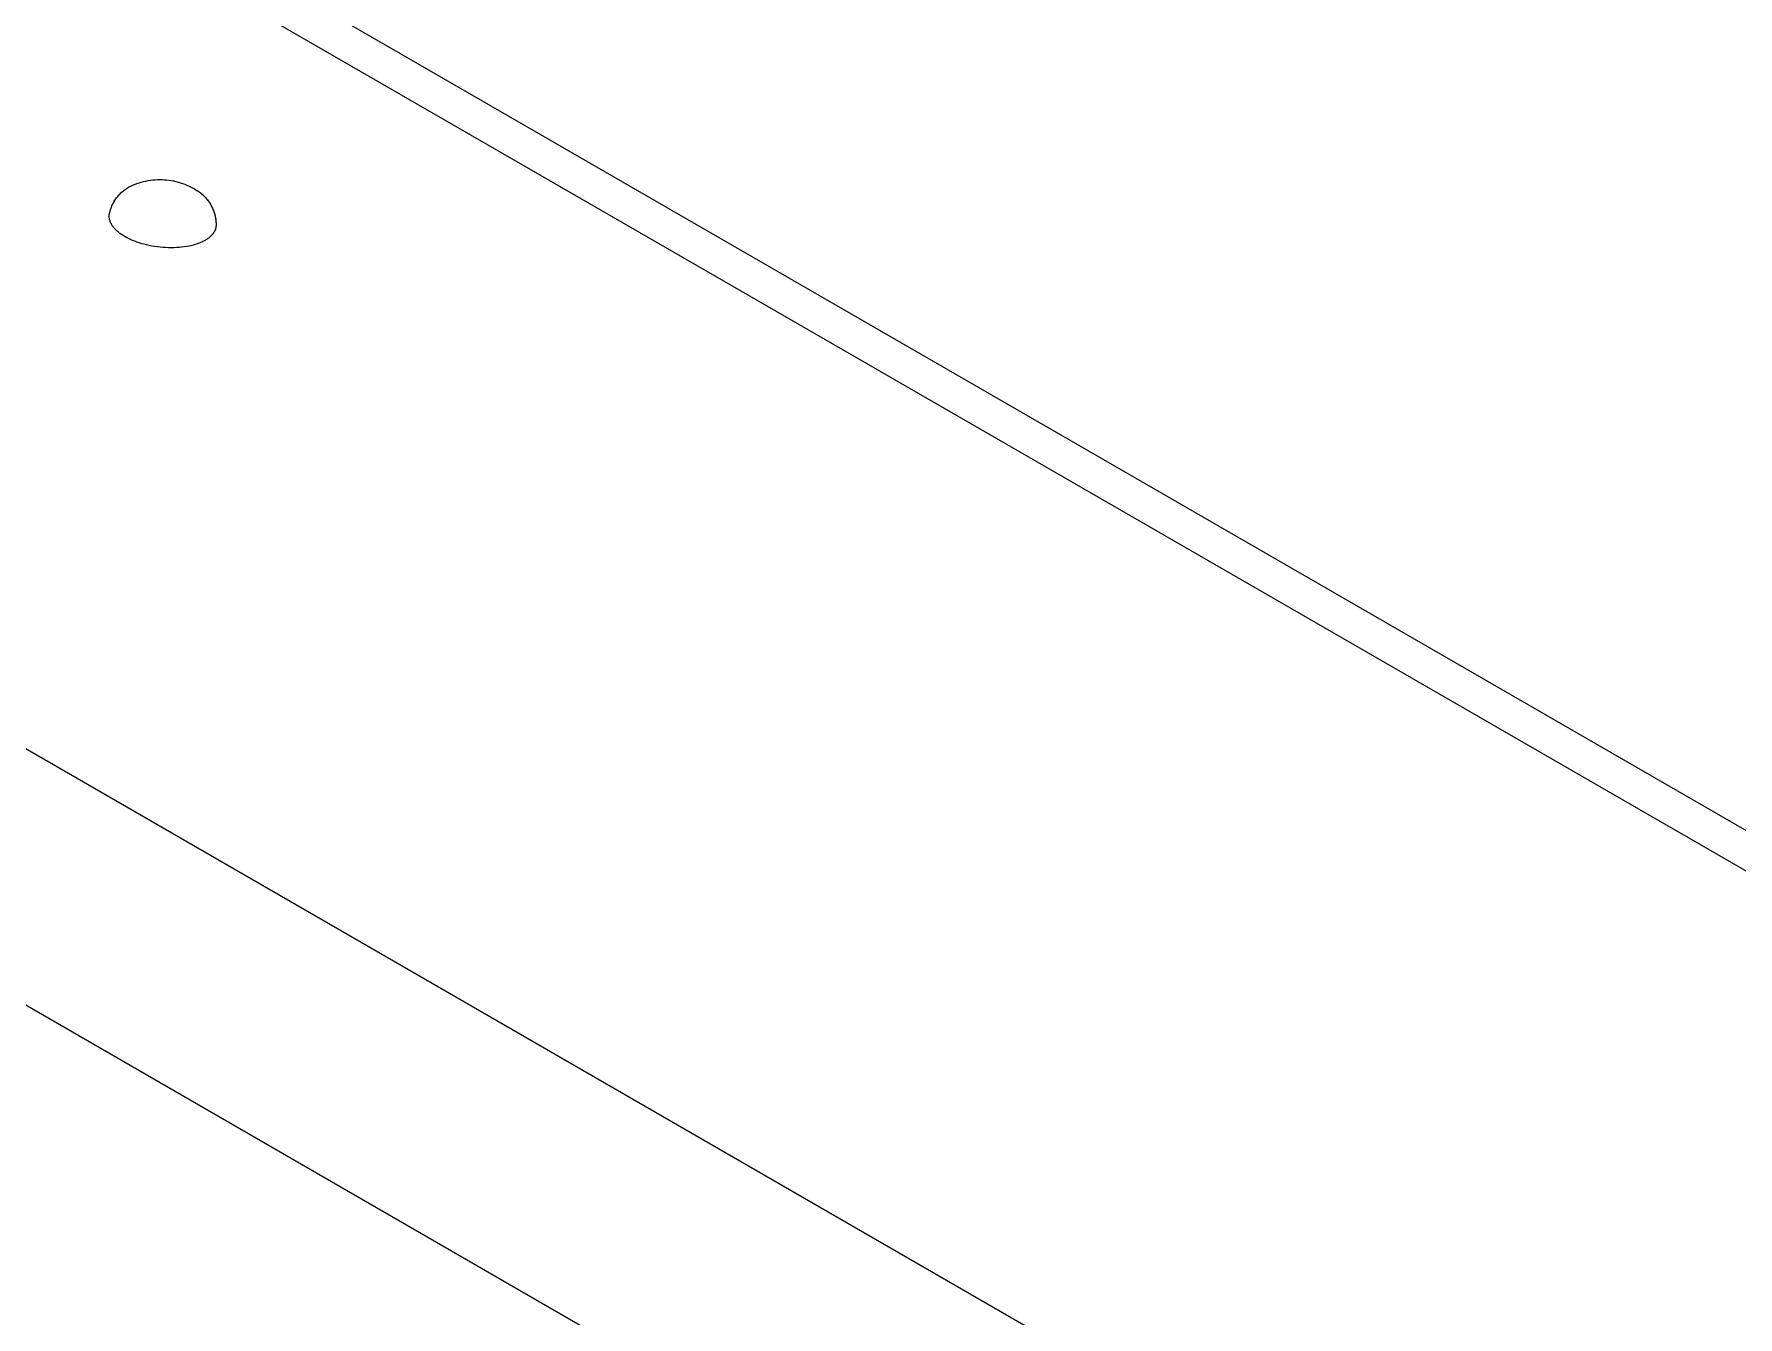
# Model space of a CAD drawing. Header units: millimetres. Extents: x -253 to 4295, y -442 to 2895.
# Drawn here: x 3147.2 to 3335.5, y 1132.1 to 1273.9 of the extents above; entities that cross this region are included whole.
import ezdxf

# ---------------------------------------------------------------- set-up
doc = ezdxf.new("R2010")
doc.units = ezdxf.units.MM
doc.layers.add('ZANO_R', color=7, linetype='Continuous', lineweight=0)

msp = doc.modelspace()

# ---------------------------------------------------------------- linework, layer by layer
at = {"layer": 'ZANO_R'}
for p, q in [((3065.35, 1342.41), (4060.51, 767.86)), ((3062.23, 1339.7), (4057.38, 765.15)), ((3961.44, 724.29), (2966.29, 1298.84)), ((3957.18, 698.4), (2962.02, 1272.96)), ((3156.52, 1256.04), (3156.62, 1256.15)), ((3156.53, 1256.04), (3156.62, 1256.16)), ((3156.62, 1256.16), (3156.73, 1256.26)), ((3156.62, 1256.15), (3156.72, 1256.26)), ((3156.72, 1256.26), (3156.82, 1256.36)), ((3156.73, 1256.26), (3156.83, 1256.36)), ((3156.82, 1256.36), (3156.93, 1256.46)), ((3156.83, 1256.36), (3156.94, 1256.46)), ((3156.93, 1256.46), (3157.05, 1256.56)), ((3156.94, 1256.46), (3157.05, 1256.56)), ((3157.05, 1256.56), (3157.17, 1256.65)), ((3157.05, 1256.56), (3157.16, 1256.65)), ((3157.16, 1256.65), (3157.28, 1256.74)), ((3157.17, 1256.65), (3157.29, 1256.74)), ((3157.28, 1256.74), (3157.4, 1256.82)), ((3157.29, 1256.74), (3157.41, 1256.82)), ((3157.4, 1256.82), (3157.53, 1256.9)), ((3157.41, 1256.82), (3157.53, 1256.9)), ((3157.53, 1256.9), (3157.66, 1256.98)), ((3157.53, 1256.9), (3157.66, 1256.98)), ((3157.66, 1256.98), (3157.79, 1257.05)), ((3157.66, 1256.98), (3157.79, 1257.05)), ((3157.79, 1257.05), (3157.92, 1257.11)), ((3157.79, 1257.05), (3157.92, 1257.11)), ((3157.92, 1257.11), (3158.06, 1257.18)), ((3157.92, 1257.11), (3158.05, 1257.18)), ((3158.05, 1257.18), (3158.19, 1257.23)), ((3158.06, 1257.18), (3158.19, 1257.23)), ((3158.19, 1257.23), (3158.33, 1257.29)), ((3158.19, 1257.23), (3158.33, 1257.29)), ((3158.33, 1257.29), (3158.57, 1257.38)), ((3158.33, 1257.29), (3158.57, 1257.38)), ((3158.57, 1257.38), (3158.82, 1257.46)), ((3158.57, 1257.38), (3158.82, 1257.46)), ((3158.82, 1257.46), (3159.06, 1257.54)), ((3158.82, 1257.46), (3159.06, 1257.54)), ((3159.06, 1257.54), (3159.31, 1257.6)), ((3159.06, 1257.54), (3159.31, 1257.6)), ((3159.31, 1257.6), (3159.56, 1257.66)), ((3159.31, 1257.6), (3159.56, 1257.66)), ((3159.56, 1257.66), (3159.82, 1257.71)), ((3159.56, 1257.66), (3159.82, 1257.71)), ((3159.82, 1257.71), (3160.07, 1257.75)), ((3159.82, 1257.71), (3160.07, 1257.75)), ((3160.07, 1257.75), (3160.33, 1257.78)), ((3160.07, 1257.75), (3160.33, 1257.78)), ((3160.33, 1257.78), (3160.59, 1257.81)), ((3160.33, 1257.78), (3160.59, 1257.81)), ((3160.59, 1257.81), (3160.84, 1257.82)), ((3160.59, 1257.81), (3160.84, 1257.82)), ((3160.84, 1257.82), (3161.1, 1257.83)), ((3160.84, 1257.82), (3161.1, 1257.83)), ((3161.1, 1257.83), (3161.36, 1257.82)), ((3161.1, 1257.83), (3161.36, 1257.82)), ((3161.36, 1257.82), (3161.62, 1257.81)), ((3161.36, 1257.82), (3161.62, 1257.81)), ((3161.62, 1257.81), (3161.87, 1257.79)), ((3161.62, 1257.81), (3161.87, 1257.79)), ((3161.87, 1257.79), (3162.13, 1257.76)), ((3161.87, 1257.79), (3162.13, 1257.76)), ((3162.13, 1257.76), (3162.39, 1257.72)), ((3162.13, 1257.76), (3162.39, 1257.72)), ((3162.39, 1257.72), (3162.64, 1257.67)), ((3162.39, 1257.72), (3162.64, 1257.67)), ((3162.64, 1257.67), (3162.89, 1257.62)), ((3162.64, 1257.67), (3162.89, 1257.62)), ((3162.89, 1257.62), (3163.14, 1257.55)), ((3162.89, 1257.62), (3163.14, 1257.55)), ((3163.14, 1257.55), (3163.39, 1257.48)), ((3163.14, 1257.55), (3163.39, 1257.48)), ((3163.39, 1257.48), (3163.63, 1257.4)), ((3163.39, 1257.48), (3163.63, 1257.4)), ((3163.63, 1257.4), (3163.88, 1257.3)), ((3163.63, 1257.4), (3163.88, 1257.3)), ((3163.88, 1257.3), (3164.11, 1257.21)), ((3163.88, 1257.3), (3164.11, 1257.21)), ((3164.11, 1257.21), (3164.35, 1257.1)), ((3164.11, 1257.21), (3164.35, 1257.1)), ((3164.35, 1257.1), (3164.58, 1256.98)), ((3164.35, 1257.1), (3164.58, 1256.98)), ((3164.58, 1256.98), (3164.81, 1256.86)), ((3164.58, 1256.98), (3164.81, 1256.86)), ((3164.81, 1256.86), (3164.95, 1256.79)), ((3164.81, 1256.86), (3164.95, 1256.79)), ((3164.95, 1256.79), (3165.08, 1256.71)), ((3164.95, 1256.79), (3165.08, 1256.71)), ((3165.08, 1256.71), (3165.21, 1256.63)), ((3165.08, 1256.71), (3165.22, 1256.63)), ((3165.21, 1256.63), (3165.34, 1256.55)), ((3165.22, 1256.63), (3165.35, 1256.55)), ((3165.34, 1256.55), (3165.47, 1256.46)), ((3165.35, 1256.55), (3165.48, 1256.46)), ((3165.47, 1256.46), (3165.6, 1256.37)), ((3165.48, 1256.46), (3165.6, 1256.36)), ((3165.6, 1256.37), (3165.72, 1256.27)), ((3165.6, 1256.36), (3165.73, 1256.26)), ((3165.72, 1256.27), (3165.83, 1256.17)), ((3165.73, 1256.26), (3165.84, 1256.16)), ((3165.83, 1256.17), (3165.95, 1256.06)), ((3165.84, 1256.16), (3165.96, 1256.05)), ((3155.56, 1254.08), (3155.59, 1254.22)), ((3155.59, 1254.22), (3155.63, 1254.36)), ((3155.59, 1254.2), (3155.62, 1254.34)), ((3155.62, 1254.34), (3155.67, 1254.49)), ((3155.63, 1254.36), (3155.67, 1254.51)), ((3155.67, 1254.51), (3155.72, 1254.65)), ((3155.67, 1254.49), (3155.71, 1254.63)), ((3155.71, 1254.63), (3155.76, 1254.77)), ((3155.72, 1254.65), (3155.77, 1254.79)), ((3155.76, 1254.77), (3155.82, 1254.91)), ((3155.77, 1254.79), (3155.82, 1254.92)), ((3155.82, 1254.92), (3155.88, 1255.06)), ((3155.82, 1254.91), (3155.88, 1255.04)), ((3155.88, 1255.06), (3155.95, 1255.19)), ((3155.88, 1255.04), (3155.94, 1255.17)), ((3155.94, 1255.17), (3156.01, 1255.31)), ((3155.95, 1255.19), (3156.02, 1255.32)), ((3156.01, 1255.31), (3156.08, 1255.43)), ((3156.02, 1255.32), (3156.09, 1255.45)), ((3156.08, 1255.43), (3156.16, 1255.56)), ((3156.09, 1255.45), (3156.17, 1255.57)), ((3156.16, 1255.56), (3156.25, 1255.68)), ((3156.17, 1255.57), (3156.25, 1255.7)), ((3156.25, 1255.7), (3156.34, 1255.81)), ((3156.25, 1255.68), (3156.33, 1255.81)), ((3156.33, 1255.81), (3156.42, 1255.92)), ((3156.34, 1255.81), (3156.43, 1255.93)), ((3156.42, 1255.92), (3156.52, 1256.04)), ((3156.43, 1255.93), (3156.53, 1256.04)), ((3165.95, 1256.06), (3166.06, 1255.95)), ((3165.96, 1256.05), (3166.07, 1255.94)), ((3166.06, 1255.95), (3166.16, 1255.84)), ((3166.07, 1255.94), (3166.18, 1255.83)), ((3166.16, 1255.84), (3166.27, 1255.72)), ((3166.18, 1255.83), (3166.28, 1255.71)), ((3166.27, 1255.72), (3166.36, 1255.6)), ((3166.28, 1255.71), (3166.38, 1255.59)), ((3166.36, 1255.6), (3166.46, 1255.48)), ((3166.38, 1255.59), (3166.47, 1255.46)), ((3166.46, 1255.48), (3166.55, 1255.35)), ((3166.47, 1255.46), (3166.56, 1255.33)), ((3166.55, 1255.35), (3166.63, 1255.22)), ((3166.56, 1255.33), (3166.65, 1255.2)), ((3166.63, 1255.22), (3166.71, 1255.09)), ((3166.65, 1255.2), (3166.73, 1255.07)), ((3166.71, 1255.09), (3166.79, 1254.95)), ((3166.73, 1255.07), (3166.8, 1254.93)), ((3166.79, 1254.95), (3166.86, 1254.82)), ((3166.8, 1254.93), (3166.88, 1254.79)), ((3166.86, 1254.82), (3166.93, 1254.68)), ((3166.88, 1254.79), (3166.94, 1254.65)), ((3166.93, 1254.68), (3166.99, 1254.53)), ((3166.94, 1254.65), (3167, 1254.5)), ((3166.99, 1254.53), (3167.05, 1254.39)), ((3167, 1254.5), (3167.06, 1254.36)), ((3167.05, 1254.39), (3167.1, 1254.24)), ((3167.06, 1254.36), (3167.11, 1254.21)), ((3167.1, 1254.24), (3167.15, 1254.1)), ((3167.11, 1254.21), (3167.16, 1254.06)), ((3155.52, 1253.83), (3155.53, 1253.87)), ((3155.52, 1253.79), (3155.52, 1253.83)), ((3155.52, 1253.75), (3155.52, 1253.79)), ((3155.52, 1253.7), (3155.52, 1253.75)), ((3155.53, 1253.66), (3155.52, 1253.7)), ((3155.53, 1253.93), (3155.56, 1254.08)), ((3155.53, 1253.91), (3155.56, 1254.06)), ((3155.53, 1253.87), (3155.53, 1253.91)), ((3155.53, 1253.62), (3155.53, 1253.66)), ((3155.53, 1253.58), (3155.53, 1253.62)), ((3155.54, 1253.54), (3155.53, 1253.58)), ((3155.54, 1253.5), (3155.54, 1253.54)), ((3155.55, 1253.46), (3155.54, 1253.5)), ((3155.56, 1253.42), (3155.55, 1253.46)), ((3155.56, 1254.06), (3155.59, 1254.2)), ((3155.57, 1253.37), (3155.56, 1253.42)), ((3155.58, 1253.33), (3155.57, 1253.37)), ((3155.59, 1253.29), (3155.58, 1253.33)), ((3155.61, 1253.25), (3155.59, 1253.29)), ((3155.62, 1253.21), (3155.61, 1253.25)), ((3155.64, 1253.17), (3155.62, 1253.21)), ((3155.65, 1253.13), (3155.64, 1253.17)), ((3155.67, 1253.09), (3155.65, 1253.13)), ((3155.69, 1253.04), (3155.67, 1253.09)), ((3155.71, 1253), (3155.69, 1253.04)), ((3155.73, 1252.96), (3155.71, 1253)), ((3155.75, 1252.92), (3155.73, 1252.96)), ((3155.77, 1252.88), (3155.75, 1252.92)), ((3155.8, 1252.84), (3155.77, 1252.88)), ((3155.82, 1252.8), (3155.8, 1252.84)), ((3155.85, 1252.76), (3155.82, 1252.8)), ((3155.87, 1252.72), (3155.85, 1252.76)), ((3155.9, 1252.68), (3155.87, 1252.72)), ((3155.93, 1252.64), (3155.9, 1252.68)), ((3155.96, 1252.6), (3155.93, 1252.64)), ((3156.02, 1252.53), (3155.96, 1252.6)), ((3156.08, 1252.45), (3156.02, 1252.53)), ((3156.15, 1252.37), (3156.08, 1252.45)), ((3156.22, 1252.3), (3156.15, 1252.37)), ((3167.15, 1254.1), (3167.19, 1253.95)), ((3167.16, 1254.06), (3167.2, 1253.91)), ((3167.19, 1253.95), (3167.22, 1253.79)), ((3167.2, 1253.91), (3167.23, 1253.75)), ((3167.22, 1253.79), (3167.25, 1253.64)), ((3167.23, 1253.75), (3167.26, 1253.6)), ((3167.25, 1253.64), (3167.28, 1253.49)), ((3167.26, 1252.35), (3167.25, 1252.32)), ((3167.26, 1253.6), (3167.29, 1253.45)), ((3167.27, 1252.38), (3167.26, 1252.35)), ((3167.28, 1252.42), (3167.27, 1252.38)), ((3167.28, 1253.49), (3167.3, 1253.34)), ((3167.29, 1252.45), (3167.28, 1252.42)), ((3167.29, 1253.45), (3167.3, 1253.29)), ((3167.3, 1252.49), (3167.29, 1252.45)), ((3167.3, 1253.34), (3167.32, 1253.18)), ((3167.3, 1253.29), (3167.32, 1253.13)), ((3167.31, 1252.56), (3167.3, 1252.52)), ((3167.3, 1252.52), (3167.3, 1252.49)), ((3167.32, 1252.59), (3167.31, 1252.56)), ((3167.32, 1253.18), (3167.33, 1253.03)), ((3167.32, 1253.13), (3167.33, 1252.98)), ((3167.33, 1252.66), (3167.32, 1252.63)), ((3167.32, 1252.63), (3167.32, 1252.59)), ((3167.33, 1253.03), (3167.33, 1252.87)), ((3167.33, 1252.98), (3167.33, 1252.82)), ((3167.33, 1252.87), (3167.33, 1252.72)), ((3167.33, 1252.82), (3167.33, 1252.66)), ((3156.29, 1252.23), (3156.22, 1252.3)), ((3156.37, 1252.16), (3156.29, 1252.23)), ((3156.45, 1252.08), (3156.37, 1252.16)), ((3156.53, 1252.01), (3156.45, 1252.08)), ((3156.62, 1251.95), (3156.53, 1252.01)), ((3156.71, 1251.88), (3156.62, 1251.95)), ((3156.8, 1251.81), (3156.71, 1251.88)), ((3156.89, 1251.75), (3156.8, 1251.81)), ((3156.98, 1251.69), (3156.89, 1251.75)), ((3157.08, 1251.63), (3156.98, 1251.69)), ((3157.17, 1251.57), (3157.08, 1251.63)), ((3157.27, 1251.51), (3157.17, 1251.57)), ((3157.46, 1251.4), (3157.27, 1251.51)), ((3157.66, 1251.3), (3157.46, 1251.4)), ((3157.88, 1251.2), (3157.66, 1251.3)), ((3158.1, 1251.1), (3157.88, 1251.2)), ((3158.34, 1251), (3158.1, 1251.1)), ((3158.58, 1250.91), (3158.34, 1251)), ((3158.84, 1250.82), (3158.58, 1250.91)), ((3159.11, 1250.74), (3158.84, 1250.82)), ((3159.38, 1250.67), (3159.11, 1250.74)), ((3159.66, 1250.6), (3159.38, 1250.67)), ((3159.95, 1250.53), (3159.66, 1250.6)), ((3160.24, 1250.47), (3159.95, 1250.53)), ((3160.54, 1250.42), (3160.24, 1250.47)), ((3164.32, 1250.47), (3164.06, 1250.42)), ((3164.56, 1250.52), (3164.32, 1250.47)), ((3164.79, 1250.58), (3164.56, 1250.52)), ((3165.02, 1250.65), (3164.79, 1250.58)), ((3165.23, 1250.72), (3165.02, 1250.65)), ((3165.33, 1250.75), (3165.23, 1250.72)), ((3165.43, 1250.79), (3165.33, 1250.75)), ((3165.53, 1250.83), (3165.43, 1250.79)), ((3165.62, 1250.87), (3165.53, 1250.83)), ((3165.71, 1250.9), (3165.62, 1250.87)), ((3165.79, 1250.94), (3165.71, 1250.9)), ((3165.87, 1250.98), (3165.79, 1250.94)), ((3165.95, 1251.02), (3165.87, 1250.98)), ((3166.03, 1251.07), (3165.95, 1251.02)), ((3166.11, 1251.11), (3166.03, 1251.07)), ((3166.19, 1251.15), (3166.11, 1251.11)), ((3166.26, 1251.2), (3166.19, 1251.15)), ((3166.34, 1251.25), (3166.26, 1251.2)), ((3166.41, 1251.3), (3166.34, 1251.25)), ((3166.48, 1251.35), (3166.41, 1251.3)), ((3166.55, 1251.4), (3166.48, 1251.35)), ((3166.61, 1251.45), (3166.55, 1251.4)), ((3166.67, 1251.51), (3166.61, 1251.45)), ((3166.73, 1251.56), (3166.67, 1251.51)), ((3166.79, 1251.62), (3166.73, 1251.56)), ((3166.85, 1251.68), (3166.79, 1251.62)), ((3166.9, 1251.74), (3166.85, 1251.68)), ((3166.93, 1251.77), (3166.9, 1251.74)), ((3166.95, 1251.8), (3166.93, 1251.77)), ((3166.98, 1251.83), (3166.95, 1251.8)), ((3167, 1251.86), (3166.98, 1251.83)), ((3167.02, 1251.89), (3167, 1251.86)), ((3167.04, 1251.92), (3167.02, 1251.89)), ((3167.06, 1251.95), (3167.04, 1251.92)), ((3167.08, 1251.99), (3167.06, 1251.95)), ((3167.1, 1252.02), (3167.08, 1251.99)), ((3167.12, 1252.05), (3167.1, 1252.02)), ((3167.14, 1252.08), (3167.12, 1252.05)), ((3167.16, 1252.12), (3167.14, 1252.08)), ((3167.17, 1252.15), (3167.16, 1252.12)), ((3167.19, 1252.18), (3167.17, 1252.15)), ((3167.21, 1252.21), (3167.19, 1252.18)), ((3167.22, 1252.25), (3167.21, 1252.21)), ((3167.23, 1252.28), (3167.22, 1252.25)), ((3167.25, 1252.32), (3167.23, 1252.28)), ((3160.84, 1250.38), (3160.54, 1250.42)), ((3161.15, 1250.35), (3160.84, 1250.38)), ((3161.45, 1250.32), (3161.15, 1250.35)), ((3161.76, 1250.3), (3161.45, 1250.32)), ((3162.06, 1250.29), (3161.76, 1250.3)), ((3162.36, 1250.28), (3162.06, 1250.29)), ((3162.66, 1250.29), (3162.36, 1250.28)), ((3162.96, 1250.3), (3162.66, 1250.29)), ((3163.24, 1250.32), (3162.96, 1250.3)), ((3163.52, 1250.35), (3163.24, 1250.32)), ((3163.8, 1250.38), (3163.52, 1250.35)), ((3164.06, 1250.42), (3163.8, 1250.38))]:
    msp.add_line(p, q, dxfattribs=at)

doc.saveas('drawing.dxf')
